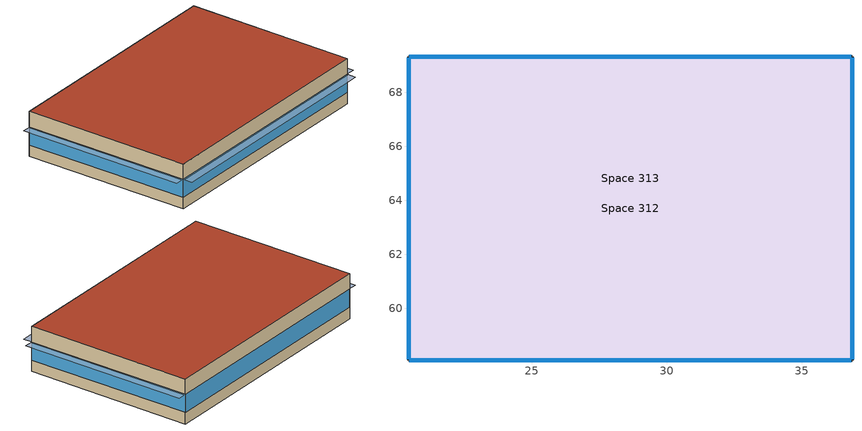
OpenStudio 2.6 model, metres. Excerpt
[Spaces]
Space 312
 floor ground: 36.86,69.31 36.86,58.09 20.43,58.09 20.43,69.31 z0
 wall outside: 20.43,58.09 36.86,58.09 36.86,69.31 20.43,69.31 20.43,58.09 z0:3
 window: 36.83,69.31 20.46,69.31 / 20.46,58.09 36.83,58.09 z0.76:1.96; 20.43,69.29 20.43,58.11 / 36.86,58.11 36.86,69.29 z0.76:1.97
 roof outside: 36.86,58.09 36.86,69.31 20.43,69.31 20.43,58.09 z3
Space 313
 floor ground: 36.86,69.31 36.86,58.09 20.43,58.09 20.43,69.31 z0
 wall outside: 20.43,58.09 36.86,58.09 36.86,69.31 20.43,69.31 20.43,58.09 z0:3
 window: 36.83,69.31 20.46,69.31 / 20.46,58.09 36.83,58.09 z0.76:1.96; 20.43,69.29 20.43,58.11 / 36.86,58.11 36.86,69.29 z0.76:1.97
 roof outside: 36.86,58.09 36.86,69.31 20.43,69.31 20.43,58.09 z3
shading: 37.46,58.11 37.46,69.29 36.86,69.29 36.86,58.11 z1.97; 20.43,58.11 20.43,69.29 19.83,69.29 19.83,58.11 z1.97; 36.83,57.48 36.83,58.09 20.46,58.09 20.46,57.48 z1.96; 37.46,58.11 37.46,69.29 36.86,69.29 36.86,58.11 z1.97; 20.43,58.11 20.43,69.29 19.83,69.29 19.83,58.11 z1.97; 36.83,57.48 36.83,58.09 20.46,58.09 20.46,57.48 z1.96
[Building]
Building 1: Space Type=189.1-2009 - Office - OpenOffice - CZ4-8; Default Construction Set=189.1-2009 - CZ5 - Office
[Site]
Site 1
[ClimateZones]
Climate Zone Institution Name 1=ASHRAE; Climate Zone Document Name 1=ANSI/ASHRAE Standard 169; Climate Zone Document Year 1=2006; Climate Zone Institution Name 2=CEC; Climate Zone Document Name 2=California Climate Zone Descriptions; Climate Zone Document Year 2=1995
[DefaultConstructionSet] Interior Partition Construction=Interior Partition
Name | Default Exterior Surface Constructions | Default Interior Surface Constructions | Default Ground Contact Surface Constructions | Default Exterior SubSurface Constructions | Default Interior SubSurface Constructions
189.1-2009 - CZ1 - Office | Default Surface Constructions 1 | Default Surface Constructions 2 | Default Surface Constructions 3 | Default Sub Surface Constructions 1 | Default Sub Surface Constructions 2
189.1-2009 - CZ5 - Office | Default Surface Constructions 13 | Default Surface Constructions 14 | Default Surface Constructions 15 | Default Sub Surface Constructions 9 | Default Sub Surface Constructions 10
[DefaultSurfaceConstructions]
Name | Floor Construction | Wall Construction | Roof Ceiling Construction
Default Surface Constructions 1 | ExtSlabCarpet 4in ClimateZone 1-8 | ASHRAE 189.1-2009 ExtWall Mass ClimateZone 1 | ASHRAE 189.1-2009 ExtRoof IEAD ClimateZone 1
Default Surface Constructions 2; Default Surface Constructions 14 | Interior Floor | Interior Wall | Interior Ceiling
Default Surface Constructions 3; Default Surface Constructions 15 | ExtSlabCarpet 4in ClimateZone 1-8 | ExtSlabCarpet 4in ClimateZone 1-8 | ExtSlabCarpet 4in ClimateZone 1-8
Default Surface Constructions 13 | ExtSlabCarpet 4in ClimateZone 1-8 | ASHRAE 189.1-2009 ExtWall Mass ClimateZone 5 | ASHRAE 189.1-2009 ExtRoof IEAD ClimateZone 2-5
[Construction]
ExtSlabCarpet 4in ClimateZone 1-8: MAT-CC05 4 HW CONCRETE, CP02 CARPET PAD
ASHRAE 189.1-2009 ExtWall Mass ClimateZone 1: 1IN Stucco, 8IN Concrete HW, Wall Insulation [31], 1/2IN Gypsum
ASHRAE 189.1-2009 ExtRoof IEAD ClimateZone 1: Roof Membrane, Roof Insulation [18], Metal Decking
Interior Floor: F16 Acoustic tile, F05 Ceiling air space resistance, M11 100mm lightweight concrete
Interior Wall: G01a 19mm gypsum board, F04 Wall air space resistance, G01a 19mm gypsum board
Interior Ceiling: M11 100mm lightweight concrete, F05 Ceiling air space resistance, F16 Acoustic tile
ASHRAE 189.1-2009 ExtWindow ClimateZone 1: Theoretical Glass [167]
Exterior Door: F08 Metal surface, I01 25mm insulation board
Interior Window: Clear 3mm
Interior Door; Interior Partition: G05 25mm wood
ASHRAE 189.1-2009 ExtRoof IEAD ClimateZone 2-5: Roof Membrane, Roof Insulation [21], Metal Decking
ASHRAE 189.1-2009 ExtWindow ClimateZone 4-5: Theoretical Glass [207]
ASHRAE 189.1-2009 ExtWall Mass ClimateZone 5: 1IN Stucco, 8IN Concrete HW, Wall Insulation [40], 1/2IN Gypsum
[Material] Thermal Absorptance=0.9
Name | Roughness | Thickness {m} | Conductivity {W/m-K} | Density {kg/m3} | Specific Heat {J/kg-K} | Solar Absorptance | Visible Absorptance
MAT-CC05 4 HW CONCRETE | Rough | 0.1016 | 1.311 | 2240 | 836.8 | 0.85 | 0.85
1IN Stucco | Smooth | 0.0253 | 0.6918 | 1858 | 837 | 0.92 | 0.92
8IN Concrete HW | MediumRough | 0.2033 | 1.7296 | 2243 | 837 | 0.65 | 0.65
Wall Insulation [31] | MediumRough | 0.0337 | 0.0432 | 91 | 837 | 0.5 | 0.5
1/2IN Gypsum | Smooth | 0.0127 | 0.16 | 784.9 | 830 | 0.4 | 0.4
Roof Membrane | VeryRough | 0.0095 | 0.16 | 1121.29 | 1460 | 0.7 | 0.7
Roof Insulation [18] | MediumRough | 0.1693 | 0.049 | 265 | 836.8 | 0.7 | 0.7
Metal Decking | MediumSmooth | 0.0015 | 45.006 | 7680 | 418.4 | 0.6 | 0.6
F16 Acoustic tile | MediumSmooth | 0.0191 | 0.06 | 368 | 590 | 0.3 | 0.3
M11 100mm lightweight concrete | MediumRough | 0.1016 | 0.53 | 1280 | 840 | 0.5 | 0.5
G01a 19mm gypsum board | MediumSmooth | 0.019 | 0.16 | 800 | 1090 | 0.4 | 0.4
F08 Metal surface | Smooth | 0.0008 | 45.28 | 7824 | 500 | 0.7 | 0.7
I01 25mm insulation board | MediumRough | 0.0254 | 0.03 | 43 | 1210 | 0.6 | 0.6
G05 25mm wood | MediumSmooth | 0.0254 | 0.15 | 608 | 1630 | 0.5 | 0.5
Roof Insulation [21] | MediumRough | 0.2105 | 0.049 | 265 | 836.8 | 0.7 | 0.7
Wall Insulation [40] | MediumRough | 0.0794 | 0.0432 | 91 | 837 | 0.5 | 0.5
[Material:NoMass]
CP02 CARPET PAD: Roughness=Smooth; Thermal Resistance {m2-K/W}=0.1; Thermal Absorptance=0.9; Solar Absorptance=0.8; Visible Absorptance=0.8
[Material:AirGap]
Name | Thermal Resistance {m2-K/W}
F05 Ceiling air space resistance | 0.18
F04 Wall air space resistance | 0.15
[DefaultSubSurfaceConstructions]
Name | Fixed Window Construction | Operable Window Construction | Door Construction | Tubular Daylight Dome Construction | Tubular Daylight Diffuser Construction
Default Sub Surface Constructions 1 | ASHRAE 189.1-2009 ExtWindow ClimateZone 1 | ASHRAE 189.1-2009 ExtWindow ClimateZone 1 | Exterior Door | Interior Window | Interior Window
Default Sub Surface Constructions 2; Default Sub Surface Constructions 10 | Interior Window | Interior Window | Interior Door
Default Sub Surface Constructions 9 | ASHRAE 189.1-2009 ExtWindow ClimateZone 4-5 | ASHRAE 189.1-2009 ExtWindow ClimateZone 4-5 | Exterior Door | Interior Window | Interior Window
[WindowMaterial:Glazing] Optical Data Type=SpectralAverage; Thickness {m}=0.003; Back Side Solar Reflectance at Normal Incidence=0; Back Side Visible Reflectance at Normal Incidence=0; Infrared Transmittance at Normal Incidence=0; Dirt Correction Factor for Solar and Visible Transmittance=1; Solar Diffusing=No
Name | Solar Transmittance at Normal Incidence | Front Side Solar Reflectance at Normal Incidence | Visible Transmittance at Normal Incidence | Front Side Visible Reflectance at Normal Incidence | Front Side Infrared Hemispherical Emissivity | Back Side Infrared Hemispherical Emissivity | Conductivity {W/m-K}
Theoretical Glass [167] | 0.2374 | 0.7126 | 0.2512 | 0.6988 | 0.985 | 0.985 | 2.1073
Clear 3mm | 0.837 | 0.075 | 0.898 | 0.081 | 0.84 | 0.84 | 0.9
Theoretical Glass [207] | 0.3311 | 0.6189 | 0.44 | 0.51 | 0.9 | 0.9 | 0.0133
[WindowMaterial:Blind]
Window Material Blind 1: Slat Width {m}=0.025; Slat Separation {m}=0.01875; Front Side Slat Beam Solar Reflectance=0.5; Back Side Slat Beam Solar Reflectance=0.5; Front Side Slat Diffuse Solar Reflectance=0.5; Back Side Slat Diffuse Solar Reflectance=0.5; Slat Beam Visible Transmittance=0
[SpaceType] Standards Building Type=Office
Name | Default Schedule Set | Design Specification Outdoor Air Object | Standards Space Type
189.1-2009 - Office - Conference - CZ1-3 | 189.1-2009 - Office - Conference - CZ1-3 Schedule Set | 189.1-2009 - Office - Conference - CZ1-3 Ventilation | Conference
189.1-2009 - Office - OpenOffice - CZ4-8 | 189.1-2009 - Office - OpenOffice - CZ4-8 Schedule Set | 189.1-2009 - Office - OpenOffice - CZ4-8 Ventilation | OpenOffice
[DefaultScheduleSet] People Activity Level Schedule=Office Activity; Lighting Schedule=Office Bldg Light; Electric Equipment Schedule=Office Bldg Equip; Infiltration Schedule=Office Infil Quarter On
Name | Number of People Schedule
189.1-2009 - Office - Conference - CZ1-3 Schedule Set | Office Misc Occ
189.1-2009 - Office - OpenOffice - CZ4-8 Schedule Set | Office Work Occ
[Lights:Definition] Design Level Calculation Method=Watts/Area
Name | Watts per Space Floor Area {W/m2}
189.1-2009 - Office - Conference - CZ1-3 Lights Definition | 12.5938
189.1-2009 - Office - OpenOffice - CZ4-8 Lights Definition | 10.6563
[Lights]
Name | Lights Definition | Space or SpaceType
189.1-2009 - Office - Conference - CZ1-3 Lights | 189.1-2009 - Office - Conference - CZ1-3 Lights Definition | 189.1-2009 - Office - Conference - CZ1-3
189.1-2009 - Office - OpenOffice - CZ4-8 Lights | 189.1-2009 - Office - OpenOffice - CZ4-8 Lights Definition | 189.1-2009 - Office - OpenOffice - CZ4-8
[DesignSpecification:OutdoorAir] Outdoor Air Method=Sum; Outdoor Air Flow per Person {m3/s-person}=0.00943895
189.1-2009 - Office - Conference - CZ1-3 Ventilation; 189.1-2009 - Office - OpenOffice - CZ4-8 Ventilation
[People:Definition] Number of People Calculation Method=People/Area; Fraction Radiant=0.3
Name | People per Space Floor Area {person/m2}
189.1-2009 - Office - Conference - CZ1-3 People Definition | 0.538196
189.1-2009 - Office - OpenOffice - CZ4-8 People Definition | 0.0565105
[People]
Name | People Definition | Space or SpaceType
189.1-2009 - Office - Conference - CZ1-3 People | 189.1-2009 - Office - Conference - CZ1-3 People Definition | 189.1-2009 - Office - Conference - CZ1-3
189.1-2009 - Office - OpenOffice - CZ4-8 People | 189.1-2009 - Office - OpenOffice - CZ4-8 People Definition | 189.1-2009 - Office - OpenOffice - CZ4-8
[SpaceInfiltration:DesignFlowRate] Design Flow Rate Calculation Method=Flow/ExteriorArea
Name | Space or SpaceType | Flow per Exterior Surface Area {m3/s-m2}
189.1-2009 - Office - Conference - CZ1-3 Infiltration | 189.1-2009 - Office - Conference - CZ1-3 | 0.00030226
189.1-2009 - Office - OpenOffice - CZ4-8 Infiltration | 189.1-2009 - Office - OpenOffice - CZ4-8 | 0.000226568
[ElectricEquipment:Definition] Design Level Calculation Method=Watts/Area
Name | Watts per Space Floor Area {W/m2}
189.1-2009 - Office - Conference - CZ1-3 Electric Equipment Definition | 3.98265
189.1-2009 - Office - OpenOffice - CZ4-8 Electric Equipment Definition | 7.64238
[ElectricEquipment]
Name | Electric Equipment Definition | Space or SpaceType
189.1-2009 - Office - Conference - CZ1-3 Electric Equipment | 189.1-2009 - Office - Conference - CZ1-3 Electric Equipment Definition | 189.1-2009 - Office - Conference - CZ1-3
189.1-2009 - Office - OpenOffice - CZ4-8 Electric Equipment | 189.1-2009 - Office - OpenOffice - CZ4-8 Electric Equipment Definition | 189.1-2009 - Office - OpenOffice - CZ4-8
[ThermostatSetpoint:DualSetpoint] Heating Setpoint Temperature Schedule=Medium Office HtgSetp; Cooling Setpoint Temperature Schedule=Medium Office ClgSetp
Thermal Zone 1 Thermostat; Thermal Zone 2 Thermostat; Thermal Zone 4 Thermostat 1; Thermal Zone 3 Thermostat 1; Thermal Zone 5 Thermostat
[ShadingControl]
Shading Control 1: Shading Type=InteriorBlind; Shading Device Material=Window Material Blind 1
[BuildingStory] Nominal Floor to Floor Height {m}=3
Name | Nominal Z Coordinate {m}
Building Story 1 | 0
Building Story 2 | 3
Building Story 3 | 6
[ThermalZone] Use Ideal Air Loads=Yes
Name | Thermostat
Thermal Zone 1 | Thermal Zone 1 Thermostat
Thermal Zone 2 | Thermal Zone 2 Thermostat
Thermal Zone 3 | Thermal Zone 3 Thermostat 1
Thermal Zone 4 | Thermal Zone 4 Thermostat 1
Thermal Zone 5 | Thermal Zone 5 Thermostat
[Sizing:Zone] Zone Cooling Design Supply Air Temperature Input Method=SupplyAirTemperature; Zone Cooling Design Supply Air Temperature {C}=14; Zone Cooling Design Supply Air Temperature Difference {deltaC}=11.11; Zone Heating Design Supply Air Temperature Input Method=SupplyAirTemperature; Zone Heating Design Supply Air Temperature {C}=40; Zone Heating Design Supply Air Temperature Difference {deltaC}=11.11; Zone Cooling Design Supply Air Humidity Ratio {kg-H2O/kg-air}=0.0085; Zone Heating Design Supply Air Humidity Ratio {kg-H2O/kg-air}=0.008; Cooling Design Air Flow Method=DesignDay; Heating Design Air Flow Method=DesignDay; Account for Dedicated Outdoor Air System=No; Dedicated Outdoor Air System Control Strategy=NeutralSupplyAir; Dedicated Outdoor Air Low Setpoint Temperature for Design {C}=autosize; Dedicated Outdoor Air High Setpoint Temperature for Design {C}=autosize
Thermal Zone 1; Thermal Zone 2; Thermal Zone 3; Thermal Zone 4; Thermal Zone 5
[Space] Space Type=189.1-2009 - Office - Conference - CZ1-3; Default Construction Set=189.1-2009 - CZ1 - Office; Building Story=Building Story 3; Thermal Zone=Thermal Zone 5
Space 312; Space 313
[Schedule:Ruleset]
Name | Default Day Schedule | Summer Design Day Schedule | Winter Design Day Schedule
Office Bldg Light | Office Bldg Light Default Schedule | Office Bldg Light Summer Design Day | Office Bldg Light Winter Design Day
Office Misc Occ | Office Bldg Occ Default Schedule 1 | Office Bldg Occ Summer Design Day 1 | Office Bldg Occ Winter Design Day 1
Office Activity | Office Activity Default Schedule | Office Activity Summer Design Day | Office Activity Winter Design Day
Office Infil Quarter On | Office Infil Quarter On Default Schedule | Office Infil Quarter On Summer Design Day | Office Infil Quarter On Winter Design Day
Office Bldg Equip | Office Bldg Equip Default Schedule | Office Bldg Equip Summer Design Day | Office Bldg Equip Winter Design Day
Medium Office HtgSetp | Medium Office HtgSetp Default Schedule | Medium Office HtgSetp Summer Design Day | Medium Office HtgSetp Winter Design Day
Medium Office ClgSetp | Medium Office ClgSetp Default Schedule | Medium Office ClgSetp Summer Design Day | Medium Office ClgSetp Winter Design Day
Office Work Occ | Office Bldg Occ Default Schedule | Office Bldg Occ Summer Design Day | Office Bldg Occ Winter Design Day
[Schedule:Day]
Office Bldg Light Default Schedule: 5, 0, 0.05, 7, 0, 0.1, 8, 0, 0.3, 17, 0, 0.9, 18, 0, 0.7, 20, 0, 0.5, 22, 0, 0.3, 23, 0, 0.1, 24, 0, 0.05
Office Bldg Light Summer Design Day; Office Infil Quarter On Rule 1 Day Schedule; Office Bldg Equip Summer Design Day: 24, 0, 1
Office Bldg Light Winter Design Day; Office Bldg Occ Winter Design Day 1; Office Bldg Occ Rule 1 Day Schedule 1; Office Bldg Equip Winter Design Day; Office Bldg Occ Winter Design Day; Office Bldg Occ Rule 1 Day Schedule: 24, 0, 0
Office Bldg Light Rule 1 Day Schedule: 24, 0, 0.05
Office Bldg Light Rule 2 Day Schedule: 6, 0, 0.05, 8, 0, 0.1, 14, 0, 0.5, 17, 0, 0.15, 24, 0, 0.05
Office Bldg Occ Default Schedule 1: 6, 0, 0, 7, 0, 0.1, 8, 0, 0.2, 20, 0, 0.4, 22, 0, 0.1, 24, 0, 0.05
Office Bldg Occ Summer Design Day 1; Office Bldg Occ Summer Design Day: 6, 0, 0, 22, 0, 1, 24, 0, 0.05
Office Bldg Occ Rule 2 Day Schedule 1: 6, 0, 0, 8, 0, 0.1, 14, 0, 0.25, 17, 0, 0.1, 24, 0, 0
Office Activity Default Schedule; Office Activity Summer Design Day; Office Activity Winter Design Day: 24, 0, 132
Office Infil Quarter On Default Schedule; Office Infil Quarter On Summer Design Day: 6, 0, 1, 22, 0, 0.25, 24, 0, 1
Office Infil Quarter On Winter Design Day; Office Infil Quarter On Rule 2 Day Schedule: 6, 0, 1, 18, 0, 0.25, 24, 0, 1
Office Bldg Equip Default Schedule: 8, 0, 0.4, 12, 0, 0.9, 13, 0, 0.8, 17, 0, 0.9, 18, 0, 0.8, 20, 0, 0.6, 22, 0, 0.5, 24, 0, 0.4
Office Bldg Equip Rule 1 Day Schedule: 24, 0, 0.3
Office Bldg Equip Rule 2 Day Schedule: 6, 0, 0.3, 8, 0, 0.4, 14, 0, 0.5, 17, 0, 0.35, 24, 0, 0.3
Medium Office HtgSetp Default Schedule: 6, 0, 15.6, 22, 0, 21, 24, 0, 15.6
Medium Office HtgSetp Summer Design Day; Medium Office HtgSetp Rule 1 Day Schedule: 24, 0, 15.6
Medium Office HtgSetp Winter Design Day: 24, 0, 21
Medium Office HtgSetp Rule 2 Day Schedule: 6, 0, 15.6, 18, 0, 21, 24, 0, 15.6
Medium Office ClgSetp Default Schedule; Medium Office ClgSetp Summer Design Day: 6, 0, 26.7, 22, 0, 24, 24, 0, 26.7
Medium Office ClgSetp Winter Design Day; Medium Office ClgSetp Rule 1 Day Schedule: 24, 0, 26.7
Medium Office ClgSetp Rule 2 Day Schedule: 6, 0, 26.7, 18, 0, 24, 24, 0, 26.7
Office Bldg Occ Default Schedule: 6, 0, 0, 7, 0, 0.1, 8, 0, 0.2, 12, 0, 0.85, 13, 0, 0.5, 17, 0, 0.85, 18, 0, 0.7, 20, 0, 0.4, 22, 0, 0.1, 24, 0, 0.05
Office Bldg Occ Rule 2 Day Schedule: 6, 0, 0, 8, 0, 0.1, 14, 0, 0.4, 17, 0, 0.1, 24, 0, 0
[Schedule:Rule] Apply Monday=No; Apply Tuesday=No; Apply Wednesday=No; Apply Thursday=No; Apply Friday=No; Date Specification Type=DateRange; Start Month=1; Start Day=1; End Month=12; End Day=31
Name | Schedule Ruleset | Rule Order | Day Schedule | Apply Sunday | Apply Saturday
Office Bldg Light Rule 1 | Office Bldg Light | 0 | Office Bldg Light Rule 1 Day Schedule | Yes | No
Office Bldg Light Rule 2 | Office Bldg Light | 1 | Office Bldg Light Rule 2 Day Schedule | No | Yes
Office Misc Occ Rule 1 | Office Misc Occ | 0 | Office Bldg Occ Rule 1 Day Schedule 1 | Yes | No
Office Misc Occ Rule 2 | Office Misc Occ | 1 | Office Bldg Occ Rule 2 Day Schedule 1 | No | Yes
Office Infil Quarter On Rule 1 | Office Infil Quarter On | 0 | Office Infil Quarter On Rule 1 Day Schedule | Yes | No
Office Infil Quarter On Rule 2 | Office Infil Quarter On | 1 | Office Infil Quarter On Rule 2 Day Schedule | No | Yes
Office Bldg Equip Rule 1 | Office Bldg Equip | 0 | Office Bldg Equip Rule 1 Day Schedule | Yes | No
Office Bldg Equip Rule 2 | Office Bldg Equip | 1 | Office Bldg Equip Rule 2 Day Schedule | No | Yes
Medium Office HtgSetp Rule 1 | Medium Office HtgSetp | 0 | Medium Office HtgSetp Rule 1 Day Schedule | Yes | No
Medium Office HtgSetp Rule 2 | Medium Office HtgSetp | 1 | Medium Office HtgSetp Rule 2 Day Schedule | No | Yes
Medium Office ClgSetp Rule 1 | Medium Office ClgSetp | 0 | Medium Office ClgSetp Rule 1 Day Schedule | Yes | No
Medium Office ClgSetp Rule 2 | Medium Office ClgSetp | 1 | Medium Office ClgSetp Rule 2 Day Schedule | No | Yes
Office Work Occ Rule 1 | Office Work Occ | 0 | Office Bldg Occ Rule 1 Day Schedule | Yes | No
Office Work Occ Rule 2 | Office Work Occ | 1 | Office Bldg Occ Rule 2 Day Schedule | No | Yes
